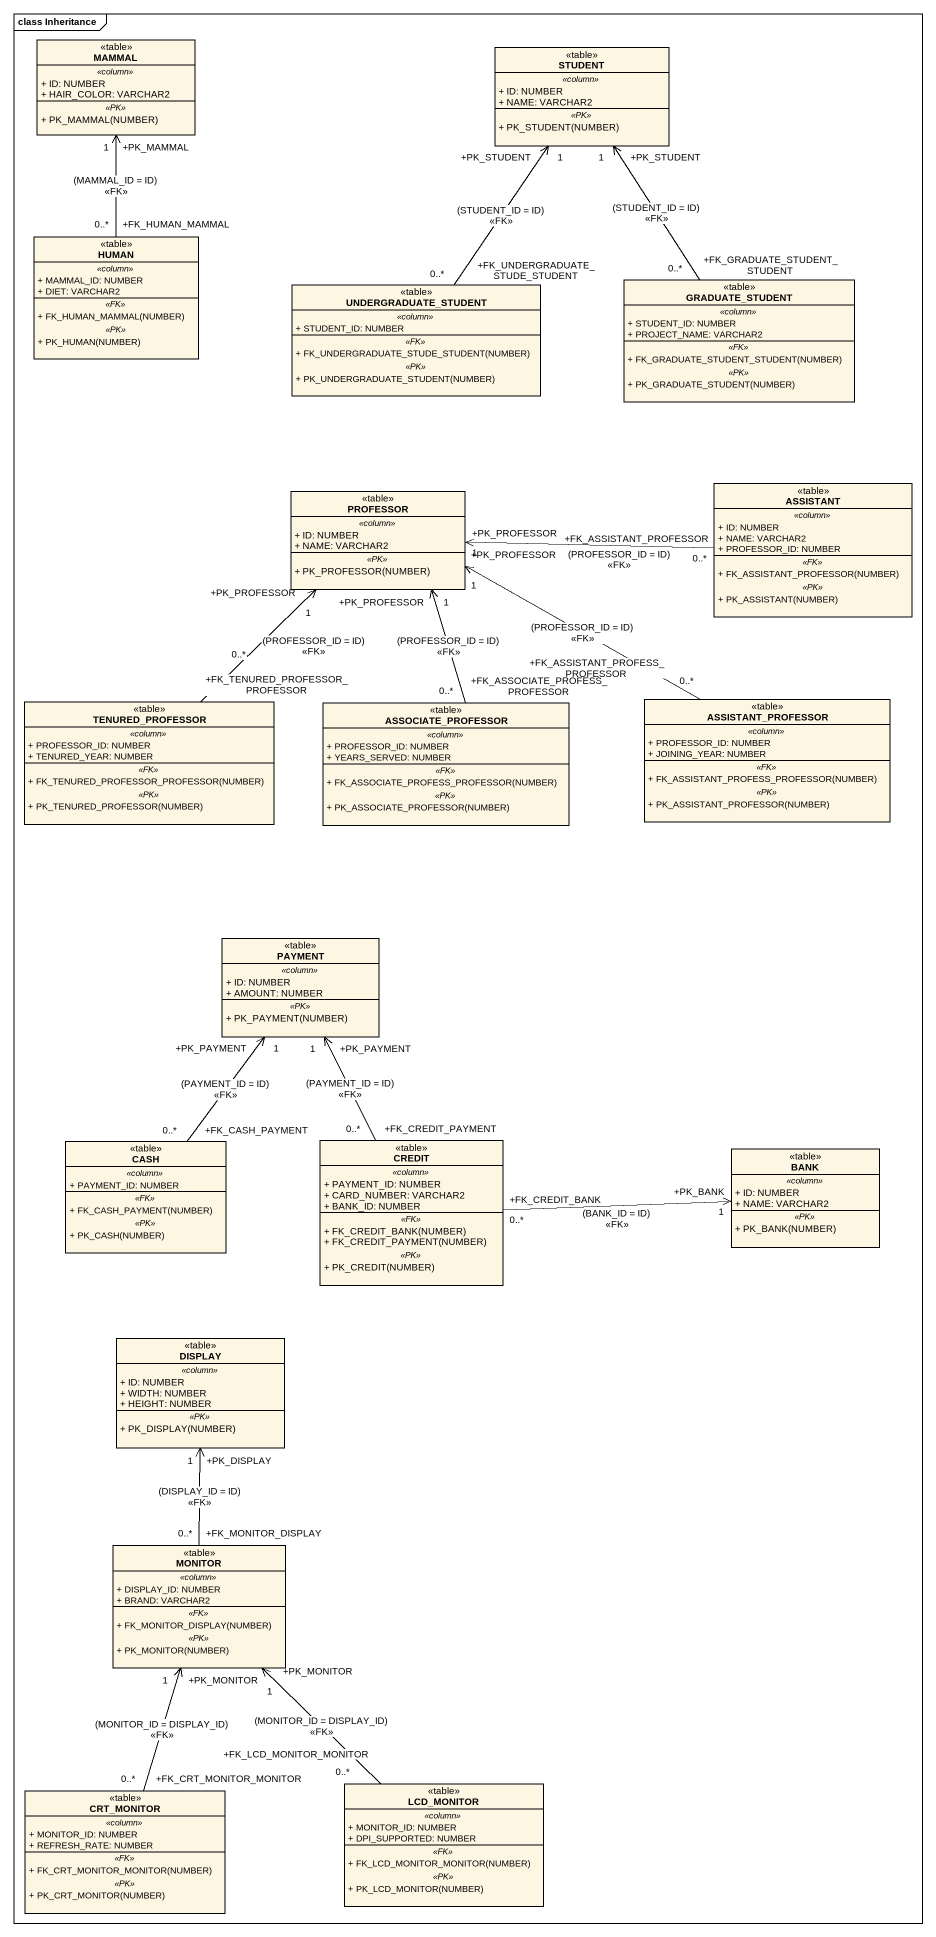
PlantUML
@startuml
mainframe class Inheritance
hide circle
hide empty members
skinparam classAttributeIconSize 0
class MAMMAL <<table>> {
  .. <<column>> ..
  + ID: NUMBER
  + HAIR_COLOR: VARCHAR2
  .. <<PK>> ..
  + PK_MAMMAL(NUMBER)
}
class STUDENT <<table>> {
  .. <<column>> ..
  + ID: NUMBER
  + NAME: VARCHAR2
  .. <<PK>> ..
  + PK_STUDENT(NUMBER)
}
class HUMAN <<table>> {
  .. <<column>> ..
  + MAMMAL_ID: NUMBER
  + DIET: VARCHAR2
  .. <<FK>> ..
  + FK_HUMAN_MAMMAL(NUMBER)
  .. <<PK>> ..
  + PK_HUMAN(NUMBER)
}
class UNDERGRADUATE_STUDENT <<table>> {
  .. <<column>> ..
  + STUDENT_ID: NUMBER
  .. <<FK>> ..
  + FK_UNDERGRADUATE_STUDE_STUDENT(NUMBER)
  .. <<PK>> ..
  + PK_UNDERGRADUATE_STUDENT(NUMBER)
}
class GRADUATE_STUDENT <<table>> {
  .. <<column>> ..
  + STUDENT_ID: NUMBER
  + PROJECT_NAME: VARCHAR2
  .. <<FK>> ..
  + FK_GRADUATE_STUDENT_STUDENT(NUMBER)
  .. <<PK>> ..
  + PK_GRADUATE_STUDENT(NUMBER)
}
class PROFESSOR <<table>> {
  .. <<column>> ..
  + ID: NUMBER
  + NAME: VARCHAR2
  .. <<PK>> ..
  + PK_PROFESSOR(NUMBER)
}
class ASSISTANT <<table>> {
  .. <<column>> ..
  + ID: NUMBER
  + NAME: VARCHAR2
  + PROFESSOR_ID: NUMBER
  .. <<FK>> ..
  + FK_ASSISTANT_PROFESSOR(NUMBER)
  .. <<PK>> ..
  + PK_ASSISTANT(NUMBER)
}
class TENURED_PROFESSOR <<table>> {
  .. <<column>> ..
  + PROFESSOR_ID: NUMBER
  + TENURED_YEAR: NUMBER
  .. <<FK>> ..
  + FK_TENURED_PROFESSOR_PROFESSOR(NUMBER)
  .. <<PK>> ..
  + PK_TENURED_PROFESSOR(NUMBER)
}
class ASSOCIATE_PROFESSOR <<table>> {
  .. <<column>> ..
  + PROFESSOR_ID: NUMBER
  + YEARS_SERVED: NUMBER
  .. <<FK>> ..
  + FK_ASSOCIATE_PROFESS_PROFESSOR(NUMBER)
  .. <<PK>> ..
  + PK_ASSOCIATE_PROFESSOR(NUMBER)
}
class ASSISTANT_PROFESSOR <<table>> {
  .. <<column>> ..
  + PROFESSOR_ID: NUMBER
  + JOINING_YEAR: NUMBER
  .. <<FK>> ..
  + FK_ASSISTANT_PROFESS_PROFESSOR(NUMBER)
  .. <<PK>> ..
  + PK_ASSISTANT_PROFESSOR(NUMBER)
}
class PAYMENT <<table>> {
  .. <<column>> ..
  + ID: NUMBER
  + AMOUNT: NUMBER
  .. <<PK>> ..
  + PK_PAYMENT(NUMBER)
}
class CASH <<table>> {
  .. <<column>> ..
  + PAYMENT_ID: NUMBER
  .. <<FK>> ..
  + FK_CASH_PAYMENT(NUMBER)
  .. <<PK>> ..
  + PK_CASH(NUMBER)
}
class CREDIT <<table>> {
  .. <<column>> ..
  + PAYMENT_ID: NUMBER
  + CARD_NUMBER: VARCHAR2
  + BANK_ID: NUMBER
  .. <<FK>> ..
  + FK_CREDIT_BANK(NUMBER)
  + FK_CREDIT_PAYMENT(NUMBER)
  .. <<PK>> ..
  + PK_CREDIT(NUMBER)
}
class BANK <<table>> {
  .. <<column>> ..
  + ID: NUMBER
  + NAME: VARCHAR2
  .. <<PK>> ..
  + PK_BANK(NUMBER)
}
class DISPLAY <<table>> {
  .. <<column>> ..
  + ID: NUMBER
  + WIDTH: NUMBER
  + HEIGHT: NUMBER
  .. <<PK>> ..
  + PK_DISPLAY(NUMBER)
}
class MONITOR <<table>> {
  .. <<column>> ..
  + DISPLAY_ID: NUMBER
  + BRAND: VARCHAR2
  .. <<FK>> ..
  + FK_MONITOR_DISPLAY(NUMBER)
  .. <<PK>> ..
  + PK_MONITOR(NUMBER)
}
class CRT_MONITOR <<table>> {
  .. <<column>> ..
  + MONITOR_ID: NUMBER
  + REFRESH_RATE: NUMBER
  .. <<FK>> ..
  + FK_CRT_MONITOR_MONITOR(NUMBER)
  .. <<PK>> ..
  + PK_CRT_MONITOR(NUMBER)
}
class LCD_MONITOR <<table>> {
  .. <<column>> ..
  + MONITOR_ID: NUMBER
  + DPI_SUPPORTED: NUMBER
  .. <<FK>> ..
  + FK_LCD_MONITOR_MONITOR(NUMBER)
  .. <<PK>> ..
  + PK_LCD_MONITOR(NUMBER)
}
HUMAN "+FK_HUMAN_MAMMAL\n0..*" -up-> "+PK_MAMMAL\n1" MAMMAL : (MAMMAL_ID = ID)\n<<FK>>
UNDERGRADUATE_STUDENT "+FK_UNDERGRADUATE_STUDE_STUDENT\n0..*" -up-> "+PK_STUDENT\n1" STUDENT : (STUDENT_ID = ID)\n<<FK>>
GRADUATE_STUDENT "+FK_GRADUATE_STUDENT_STUDENT\n0..*" -up-> "+PK_STUDENT\n1" STUDENT : (STUDENT_ID = ID)\n<<FK>>
ASSISTANT "+FK_ASSISTANT_PROFESSOR\n0..*" -left-> "+PK_PROFESSOR\n1" PROFESSOR : (PROFESSOR_ID = ID)\n<<FK>>
TENURED_PROFESSOR "+FK_TENURED_PROFESSOR_PROFESSOR\n0..*" -up-> "+PK_PROFESSOR\n1" PROFESSOR : (PROFESSOR_ID = ID)\n<<FK>>
ASSOCIATE_PROFESSOR "+FK_ASSOCIATE_PROFESS_PROFESSOR\n0..*" -up-> "+PK_PROFESSOR\n1" PROFESSOR : (PROFESSOR_ID = ID)\n<<FK>>
ASSISTANT_PROFESSOR "+FK_ASSISTANT_PROFESS_PROFESSOR\n0..*" -left-> "+PK_PROFESSOR\n1" PROFESSOR : (PROFESSOR_ID = ID)\n<<FK>>
CASH "+FK_CASH_PAYMENT\n0..*" -up-> "+PK_PAYMENT\n1" PAYMENT : (PAYMENT_ID = ID)\n<<FK>>
CREDIT "+FK_CREDIT_PAYMENT\n0..*" -up-> "+PK_PAYMENT\n1" PAYMENT : (PAYMENT_ID = ID)\n<<FK>>
CREDIT "+FK_CREDIT_BANK\n0..*" -right-> "+PK_BANK\n1" BANK : (BANK_ID = ID)\n<<FK>>
MONITOR "+FK_MONITOR_DISPLAY\n0..*" -up-> "+PK_DISPLAY\n1" DISPLAY : (DISPLAY_ID = ID)\n<<FK>>
CRT_MONITOR "+FK_CRT_MONITOR_MONITOR\n0..*" -up-> "+PK_MONITOR\n1" MONITOR : (MONITOR_ID = DISPLAY_ID)\n<<FK>>
LCD_MONITOR "+FK_LCD_MONITOR_MONITOR\n0..*" -up-> "+PK_MONITOR\n1" MONITOR : (MONITOR_ID = DISPLAY_ID)\n<<FK>>
@enduml
